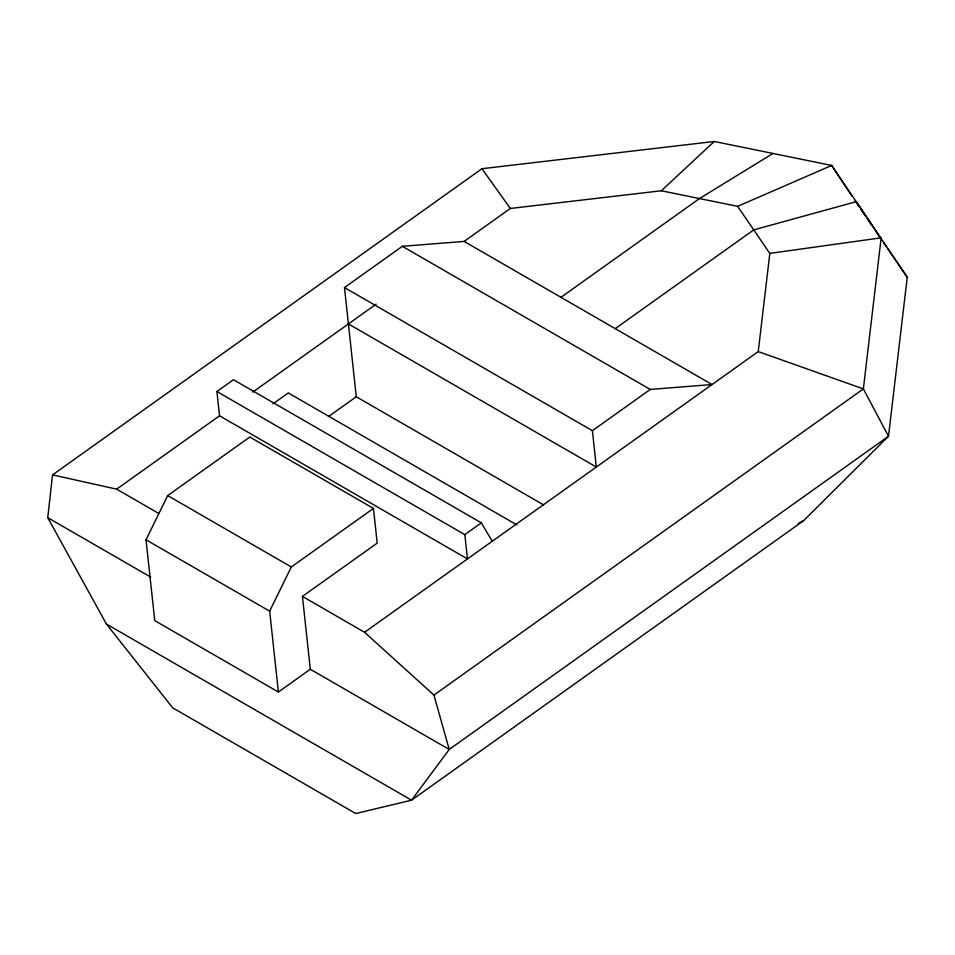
<?xml version="1.0" encoding="UTF-8"?>
<svg xmlns="http://www.w3.org/2000/svg" width="955" height="955" viewBox="0 0 955 955"><rect width="100%" height="100%" fill="white"/><g stroke="black" fill="none" stroke-linecap="round" stroke-linejoin="round"><path stroke-width="1.43" d="M47.75 517.658L52.537 474.898L481.965 168.713L714.28 141.471L831.674 165.454L907.25 277.201L888.508 436.244L803.525 520.726L411.545 800.195L355.773 813.529L172.7 707.834L106.423 624.045L47.75 517.658L150.651 577.071M302.437 596.409L310.315 669.252L278.394 692.005L154.758 620.619L146.019 539.778L167.686 495.585L249.804 437.032L373.453 508.418L377.201 543.109L302.437 596.409L364.571 632.282L758.246 351.595L769.814 253.385L737.642 206.34L661.338 190.761L510.34 208.465L464.118 241.412L402.342 246.306L344.48 287.562L356.287 396.755L543.502 504.849M278.394 692.005L269.656 611.164L291.323 566.972L373.453 508.418M661.338 190.761L714.28 141.471M216.916 391.514L464.834 534.645L467.461 558.926L219.543 415.795L216.916 391.514L233.45 379.732L481.356 522.863L492.255 541.246M52.537 474.898L116.665 489.151L219.543 415.795M252.812 392.075L376.139 304.156M272.939 403.881L288.291 392.935L516.834 524.88M328.532 416.535L356.287 396.755M560.955 297.327L699.49 198.556L772.977 153.469M615.199 328.639L753.734 229.869L856.42 201.636L880.498 237.95M348.408 323.912L596.326 467.043L592.387 430.693L650.248 389.437L712.036 384.543L464.118 241.412M464.834 534.645L481.356 522.863M106.423 624.045L411.545 800.195L449.22 749.448L433.94 695.097L863.368 388.912L881.167 237.831L769.814 253.385M798.249 523.436L803.525 520.726M737.642 206.34L831.674 165.454L851.908 196.109M758.246 351.595L863.368 388.912L888.508 436.244L449.22 749.448L310.315 669.252M402.342 246.306L650.248 389.437M344.48 287.562L592.387 430.693M167.686 495.585L291.323 566.972M116.665 489.151L158.506 513.312M146.019 539.778L269.656 611.164M364.571 632.282L433.94 695.097M481.965 168.713L510.34 208.465M855.143 201.016L858.509 205.934M861.028 209.611L865.23 215.758M867.749 219.447L871.951 225.583M876.153 231.731L879.507 236.649M883.709 242.785L886.228 246.474M887.911 248.933L907.25 277.201"/></g></svg>
